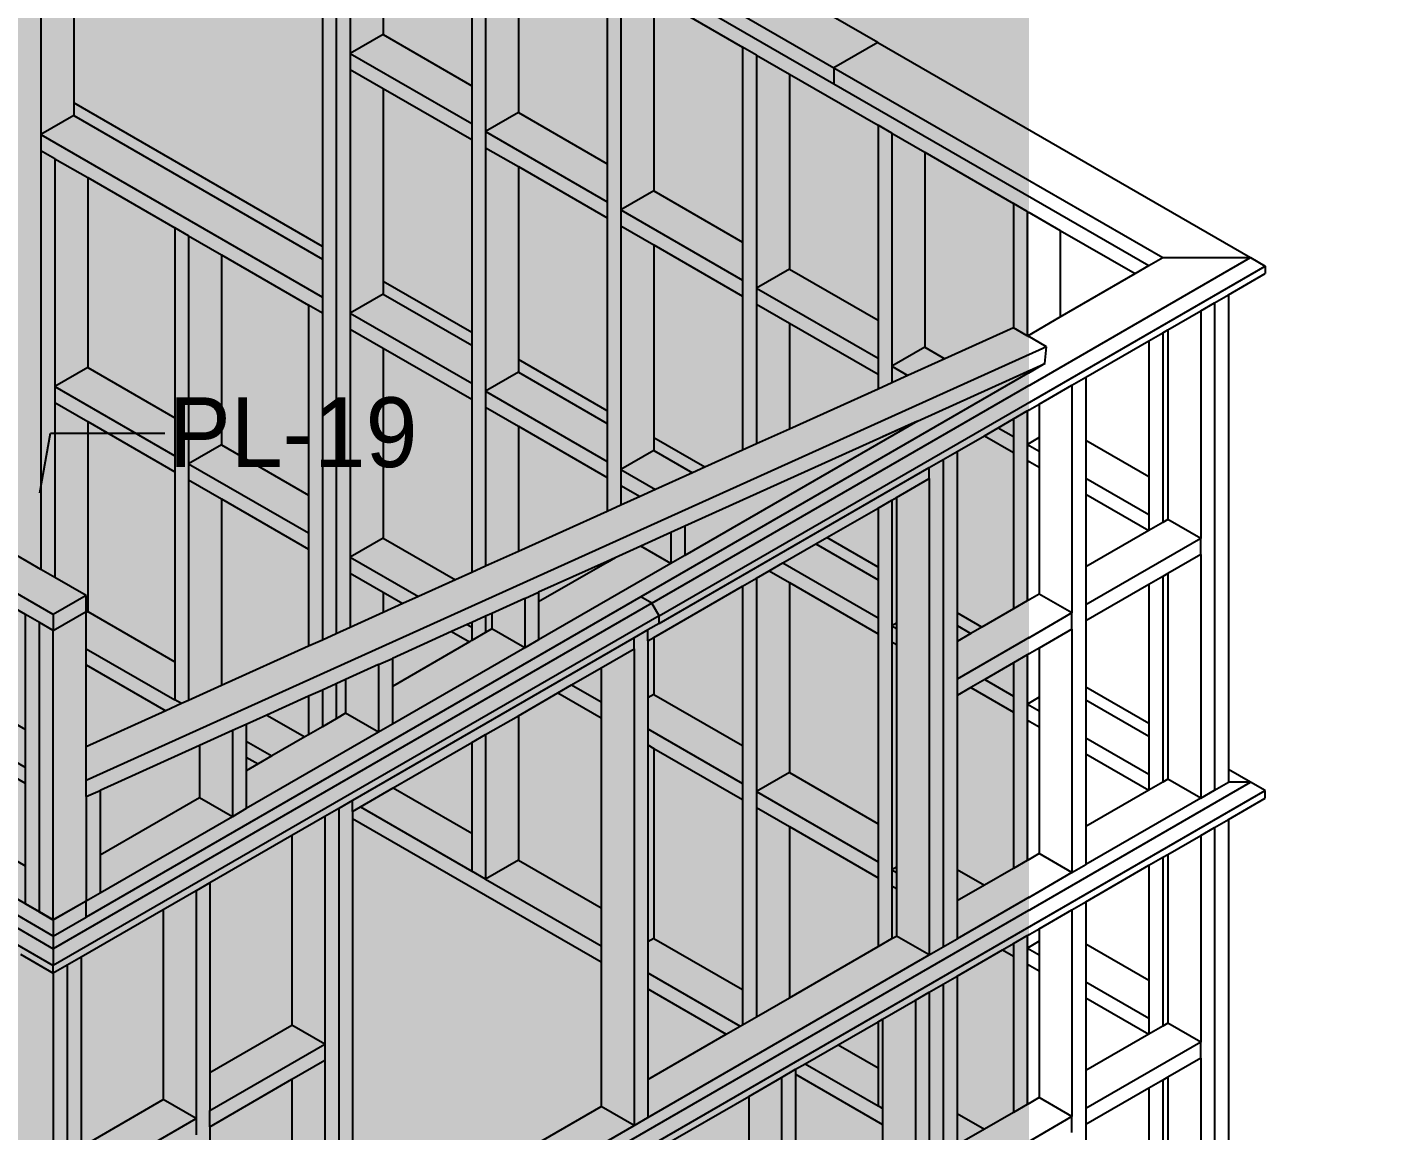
# Model space of a CAD drawing. Header units: millimetres. Extents: x 19458 to 19711, y 4351 to 4752.
# Drawn here: x 19497.968 to 19500.592, y 4537.635 to 4539.771 of the extents above; entities that cross this region are included whole.
import ezdxf
from ezdxf import colors
from ezdxf.entities.mleader import LeaderData, LeaderLine
from ezdxf.math import Vec2, Vec3

# ---------------------------------------------------------------- set-up
doc = ezdxf.new("R2010")
doc.units = ezdxf.units.MM
for name, color, linetype in [('0 @ 0.75', 7, 'Continuous'), ('cotas', 1, 'Continuous'), ('cotas @ 400', 1, 'Continuous'), ('cotas @ 500', 1, 'Continuous')]:
    doc.layers.add(name, color=color, linetype=linetype)
doc.styles.add('century gothic', font='GOTHIC.TTF')
doc.styles.add('COTAS SMC', font='GOTHIC.TTF')
doc.dimstyles.new('ANOTATIVE 100 SMCONSTRUCCIONES', dxfattribs={"dimscale": 0, "dimtxt": 0.18, "dimasz": 0.15, "dimexe": 0.18, "dimexo": 0.09, "dimgap": 0.1, "dimtad": 1, "dimzin": 0, "dimdsep": 46, "dimtxsty": 'century gothic', "dimblk1": 'FLECHA1', "dimblk2": 'FLECHA1', "dimsah": 1, "dimcen": 0.18, "dimdle": 0.075, "dimclrd": 1, "dimclre": 1, "dimclrt": 2, "dimaunit": 1, "dimadec": 0, "dimazin": 0, "dimtfac": 0.75, "dimtix": 1, "dimtmove": 2, "dimatfit": 3, "dimfxl": 0.09, "dimtvp": 1.5, "dimtfill": 1, "dimtolj": 1, "dimtzin": 0, "dimarcsym": 0})
doc.dimstyles.new('PIES SMCONSTRUCCIONES', dxfattribs={"dimscale": 0, "dimtxt": 0.18, "dimasz": 0.2, "dimexe": 0.18, "dimexo": 0, "dimgap": 0.1, "dimtad": 1, "dimdec": 0, "dimlfac": 39.370079, "dimzin": 0, "dimdsep": 46, "dimlunit": 4, "dimtxsty": 'COTAS SMC', "dimblk1": 'FLECHA1', "dimblk2": 'FLECHA1', "dimsah": 1, "dimcen": 0.2, "dimdle": 0.075, "dimclrd": 1, "dimclre": 1, "dimclrt": 2, "dimaunit": 1, "dimadec": 0, "dimazin": 0, "dimtfac": 0.75, "dimtdec": 0, "dimtix": 1, "dimtmove": 2, "dimatfit": 3, "dimfxl": 0.09, "dimtvp": 1.5, "dimtfill": 1, "dimtolj": 1, "dimtzin": 0, "dimarcsym": 0})

# ---------------------------------------------------------------- blocks, each defined once
blk = doc.blocks.new('FLECHA1')
at = {"color": 4}
blk.add_line((-0.246176, -0.248081), (0.248081, 0.25), dxfattribs=at)
at = {"color": 1}
blk.add_line((-1, 0), (0.496162, 0), dxfattribs=at)
blk = doc.blocks.new('*D574')
at = {"layer": 'cotas', "color": 1, "lineweight": -2, "transparency": 16777216}
for p, q in [((19614.326, 4625.8448), (19614.326, 4700.8448)), ((19570.9836, 4550.8448), (19524.326, 4550.8448)), ((19614.326, 4548.4298), (19614.326, 4550.8448)), ((19570.5339, 4548.4298), (19524.326, 4548.4298)), ((19614.326, 4473.4298), (19614.326, 4398.4298))]:
    blk.add_line(p, q, dxfattribs=at)
at = {"layer": 'Defpoints', "color": 0, "transparency": 16777216}
for p in [(19614.326, 4550.8448), (19615.9836, 4550.8448), (19615.5339, 4548.4298)]:
    blk.add_point(p, dxfattribs=at)
at = {"layer": 'cotas', "color": 1, "lineweight": -2, "transparency": 16777216, "xscale": 75, "yscale": 75, "zscale": 75}
for p, rotation in [((19614.326, 4550.8448), 270), ((19614.326, 4548.4298), 90)]:
    blk.add_blockref('FLECHA1', p, dxfattribs=dict(at, rotation=rotation))
at = {"layer": 'cotas', "color": 2, "transparency": 16777216, "insert": (19517.3376, 4549.6373), "char_height": 90, "attachment_point": 5, "rotation": 90, "style": 'century gothic', "bg_fill": 3, "box_fill_scale": 1.1, "bg_fill_color": 256, "bg_fill_true_color": 13158600, "bg_fill_transparency": 0}
blk.add_mtext('\\A1;2.42', dxfattribs=at)
blk = doc.blocks.new('*D626')
at = {"layer": 'cotas', "color": 1, "lineweight": -2, "transparency": 16777216}
for p, q in [((19614.326, 4610.8448), (19614.326, 4670.8448)), ((19579.9836, 4550.8448), (19542.326, 4550.8448)), ((19614.326, 4548.4298), (19614.326, 4550.8448)), ((19579.5339, 4548.4298), (19542.326, 4548.4298)), ((19614.326, 4488.4298), (19614.326, 4428.4298))]:
    blk.add_line(p, q, dxfattribs=at)
at = {"layer": 'Defpoints', "color": 0, "transparency": 16777216}
for p in [(19614.326, 4550.8448), (19615.9836, 4550.8448), (19615.5339, 4548.4298)]:
    blk.add_point(p, dxfattribs=at)
at = {"layer": 'cotas', "color": 1, "lineweight": -2, "transparency": 16777216, "xscale": 60, "yscale": 60, "zscale": 60}
for p, rotation in [((19614.326, 4550.8448), 270), ((19614.326, 4548.4298), 90)]:
    blk.add_blockref('FLECHA1', p, dxfattribs=dict(at, rotation=rotation))
at = {"layer": 'cotas', "color": 2, "transparency": 16777216, "insert": (19536.7353, 4549.6373), "char_height": 72, "attachment_point": 5, "rotation": 90, "style": 'century gothic', "bg_fill": 3, "box_fill_scale": 1.1, "bg_fill_color": 256, "bg_fill_true_color": 13158600, "bg_fill_transparency": 0}
blk.add_mtext('\\A1;2.42', dxfattribs=at)
blk = doc.blocks.new('*D629')
at = {"layer": 'cotas', "color": 1, "lineweight": -2, "transparency": 16777216}
for p, q in [((19620.0128, 4651.7533), (19620.0128, 4751.7533)), ((19620.4168, 4551.7533), (19530.0128, 4551.7533)), ((19620.0128, 4550.5333), (19620.0128, 4551.7533)), ((19620.4168, 4550.5333), (19530.0128, 4550.5333)), ((19620.0128, 4450.5333), (19620.0128, 4350.5333))]:
    blk.add_line(p, q, dxfattribs=at)
at = {"layer": 'Defpoints', "color": 0, "transparency": 16777216}
for p in [(19620.0128, 4551.7533), (19620.4168, 4551.7533), (19620.4168, 4550.5333)]:
    blk.add_point(p, dxfattribs=at)
at = {"layer": 'cotas', "color": 1, "lineweight": -2, "transparency": 16777216, "xscale": 100, "yscale": 100, "zscale": 100}
for p, rotation in [((19620.0128, 4551.7533), 270), ((19620.0128, 4550.5333), 90)]:
    blk.add_blockref('FLECHA1', p, dxfattribs=dict(at, rotation=rotation))
at = {"layer": 'cotas', "color": 2, "transparency": 16777216, "insert": (19523.8809, 4551.1433), "char_height": 90, "attachment_point": 5, "rotation": 90, "style": 'COTAS SMC', "bg_fill": 3, "box_fill_scale": 1.1, "bg_fill_color": 256, "bg_fill_true_color": 13158600, "bg_fill_transparency": 0}
blk.add_mtext("\\A1;4'", dxfattribs=at)
blk = doc.blocks.new('*D679')
at = {"layer": 'cotas', "color": 1, "lineweight": -2, "transparency": 16777216}
for p, q in [((19620.0128, 4631.7533), (19620.0128, 4711.7533)), ((19620.4168, 4551.7533), (19548.0128, 4551.7533)), ((19620.0128, 4550.5333), (19620.0128, 4551.7533)), ((19620.4168, 4550.5333), (19548.0128, 4550.5333)), ((19620.0128, 4470.5333), (19620.0128, 4390.5333))]:
    blk.add_line(p, q, dxfattribs=at)
at = {"layer": 'Defpoints', "color": 0, "transparency": 16777216}
for p in [(19620.0128, 4551.7533), (19620.4168, 4551.7533), (19620.4168, 4550.5333)]:
    blk.add_point(p, dxfattribs=at)
at = {"layer": 'cotas', "color": 1, "lineweight": -2, "transparency": 16777216, "xscale": 80, "yscale": 80, "zscale": 80}
for p, rotation in [((19620.0128, 4551.7533), 270), ((19620.0128, 4550.5333), 90)]:
    blk.add_blockref('FLECHA1', p, dxfattribs=dict(at, rotation=rotation))
at = {"layer": 'cotas', "color": 2, "transparency": 16777216, "insert": (19543.1073, 4551.1433), "char_height": 72, "attachment_point": 5, "rotation": 90, "style": 'COTAS SMC', "bg_fill": 3, "box_fill_scale": 1.1, "bg_fill_color": 256, "bg_fill_true_color": 13158600, "bg_fill_transparency": 0}
blk.add_mtext("\\A1;4'", dxfattribs=at)
blk = doc.blocks.new('hf')
at = {"color": 250}
for p, q in [((5.2299, 2.2411), (3.0874, 3.4781)), ((3.0874, 3.3801), (5.145, 2.1921)), ((3.6106, 2.9849), (3.6106, 2.0628)), ((3.6743, 2.9482), (3.6743, 2.124)), ((4.182, 2.7171), (5.145, 2.1611)), ((4.182, 2.6861), (4.182, 1.0968)), ((4.1551, 2.6706), (4.1551, 1.8464)), ((4.2088, 2.6706), (4.2088, 2.2199)), ((4.2725, 2.6338), (4.2725, 2.2566)), ((4.4441, 2.5348), (4.4441, 2.1575)), ((4.4709, 2.5193), (4.4709, 2.0685)), ((4.5346, 2.4825), (4.5346, 2.1053)), ((4.7062, 2.3834), (4.7062, 2.0062)), ((4.733, 2.3679), (4.733, 1.9172)), ((4.7967, 2.3312), (4.7967, 1.954)), ((4.7967, 2.3312), (4.9683, 2.2321)), ((4.2725, 2.2566), (4.2088, 2.2199)), ((4.2725, 2.2566), (4.4441, 2.1575)), ((4.9951, 2.2166), (4.9683, 2.2321)), ((4.9683, 2.2321), (4.9683, 1.8549)), ((5.2299, 2.2411), (5.145, 2.1921)), ((5.2299, 2.2411), (5.9511, 1.8247)), ((4.2088, 2.2199), (4.4441, 2.0841)), ((4.2088, 2.2199), (4.2088, 2.1888)), ((4.9951, 2.2166), (4.9951, 1.7659)), ((4.9951, 2.2166), (5.0588, 2.1799)), ((4.2088, 2.1888), (4.2725, 2.1521)), ((4.2088, 2.1888), (4.2088, 1.7174)), ((5.0588, 2.1799), (5.0588, 1.8026)), ((5.0588, 2.1799), (5.2304, 2.0808)), ((5.145, 2.1921), (5.145, 2.1611)), ((5.145, 2.1921), (5.7814, 1.8247)), ((4.2725, 2.1521), (4.2725, 1.7786)), ((4.2725, 2.1521), (4.4441, 2.053)), ((4.4441, 2.1575), (4.4441, 2.0841)), ((5.145, 2.1611), (5.7546, 1.8092)), ((3.6743, 2.0995), (3.6106, 2.0628)), ((4.1551, 1.8464), (3.6743, 2.124)), ((3.6743, 2.124), (3.6743, 2.0995)), ((3.6743, 2.0995), (4.1551, 1.8219)), ((4.5346, 2.1053), (4.4709, 2.0685)), ((4.5346, 2.1053), (4.7062, 2.0062)), ((4.4441, 2.0841), (4.4441, 2.053)), ((5.2572, 2.0653), (5.2304, 2.0808)), ((5.2304, 2.0808), (5.2304, 1.7036)), ((3.6106, 2.0628), (4.1551, 1.7484)), ((3.6106, 2.0628), (3.6106, 2.0317)), ((4.4441, 2.053), (4.4441, 1.6796)), ((4.4709, 2.0685), (4.7062, 1.9327)), ((4.4709, 2.0685), (4.4709, 2.0375)), ((5.2572, 2.0653), (5.2572, 1.6146)), ((5.2572, 2.0653), (5.3209, 2.0285)), ((3.6375, 2.0162), (3.6106, 2.0317)), ((3.6106, 2.0317), (3.6106, 1.2211)), ((4.4709, 2.0375), (4.5346, 2.0008)), ((4.4709, 2.0375), (4.4709, 1.5661)), ((5.3209, 2.0285), (5.3209, 1.6513)), ((5.3209, 2.0285), (5.4925, 1.9295)), ((3.6375, 2.0162), (3.6375, 1.5751)), ((3.6375, 2.0162), (3.7011, 1.9795)), ((4.5346, 2.0008), (4.5346, 1.6273)), ((4.5346, 2.0008), (4.7062, 1.9017)), ((4.7062, 2.0062), (4.7062, 1.9327)), ((3.7011, 1.9795), (3.7011, 1.6118)), ((3.7011, 1.9795), (3.8694, 1.8823)), ((4.7967, 1.954), (4.733, 1.9172)), ((4.7967, 1.954), (4.9683, 1.8549)), ((4.7062, 1.9327), (4.7062, 1.9017)), ((4.733, 1.9172), (4.9683, 1.7814)), ((4.733, 1.9172), (4.733, 1.8862)), ((5.5193, 1.914), (5.4925, 1.9295)), ((5.4925, 1.9295), (5.4925, 1.6887)), ((4.7062, 1.9017), (4.7062, 1.5282)), ((5.5193, 1.914), (5.5193, 1.6736)), ((5.5193, 1.914), (5.583, 1.8772)), ((3.8963, 1.8668), (3.8694, 1.8823)), ((3.8694, 1.8823), (3.8694, 1.5147)), ((3.8963, 1.8668), (3.8963, 1.4257)), ((3.8963, 1.8668), (3.9599, 1.8301)), ((4.733, 1.8862), (4.7967, 1.8495)), ((4.733, 1.8862), (4.733, 1.4148)), ((5.583, 1.8772), (5.583, 1.7101)), ((5.583, 1.8772), (5.7277, 1.7937)), ((4.1551, 1.8464), (4.1551, 1.8219)), ((4.7967, 1.8495), (4.7967, 1.476)), ((4.7967, 1.8495), (4.9683, 1.7504)), ((4.9683, 1.8549), (4.9683, 1.7814)), ((3.9599, 1.8301), (3.9599, 1.4624)), ((3.9599, 1.8301), (4.1282, 1.7329)), ((4.1551, 1.8219), (4.1551, 1.7484)), ((4.7928, 1.1559), (5.9511, 1.8247)), ((5.7546, 1.8092), (5.7814, 1.8247)), ((5.7814, 1.8247), (5.9511, 1.8247)), ((5.9511, 1.8247), (5.9794, 1.8084)), ((4.807, 1.1314), (5.9794, 1.8084)), ((5.0588, 1.8026), (4.9951, 1.7659)), ((5.0588, 1.8026), (5.2304, 1.7036)), ((5.583, 1.7101), (5.7277, 1.7937)), ((5.7277, 1.7937), (5.7546, 1.8092)), ((5.9087, 1.7528), (5.9794, 1.7937)), ((5.9794, 1.8084), (5.9794, 1.7937)), ((4.4441, 1.6796), (4.2725, 1.7786)), ((4.2725, 1.7786), (4.2725, 1.7541)), ((4.9683, 1.7814), (4.9683, 1.7504)), ((4.9951, 1.7659), (5.2304, 1.6301)), ((4.9951, 1.7659), (4.9951, 1.7349)), ((4.1551, 1.7174), (4.1282, 1.7329)), ((4.1282, 1.7329), (4.1282, 1.3652)), ((4.1551, 1.7484), (4.1551, 1.7174)), ((4.2725, 1.7541), (4.2088, 1.7174)), ((4.2725, 1.7541), (4.4441, 1.6551)), ((4.9683, 1.7504), (4.9683, 1.452)), ((4.9951, 1.7349), (4.9951, 1.4641)), ((4.9951, 1.7349), (5.0588, 1.6981)), ((5.855, 1.7218), (5.8818, 1.7373)), ((5.8818, 1.7373), (5.9087, 1.7528)), ((5.8818, 1.7373), (5.8818, 0.7939)), ((5.9087, 1.7528), (5.9087, 0.8339)), ((4.1551, 1.7174), (4.1551, 1.0846)), ((4.2088, 1.7174), (4.4441, 1.5816)), ((4.2088, 1.7174), (4.2088, 1.6864)), ((5.5195, 1.6735), (5.583, 1.7101)), ((5.7913, 1.6851), (5.855, 1.7218)), ((5.855, 1.7218), (5.855, 1.2809)), ((4.2088, 1.6864), (4.2725, 1.6496)), ((4.2088, 1.6864), (4.2088, 1.2452)), ((4.4441, 1.6796), (4.4441, 1.6551)), ((5.0588, 1.6981), (5.0588, 1.4928)), ((5.0588, 1.6981), (5.2304, 1.5991)), ((5.2304, 1.7036), (5.2304, 1.6301)), ((5.4925, 1.6887), (5.3598, 1.6288)), ((5.4928, 1.6889), (5.4925, 1.6887)), ((5.5193, 1.6736), (5.4928, 1.6889)), ((5.7546, 1.6638), (5.7814, 1.6794)), ((5.7814, 1.6794), (5.7913, 1.6851)), ((5.7814, 1.6794), (5.7814, 1.3119)), ((5.7913, 1.6851), (5.7913, 1.3176)), ((4.4441, 1.6551), (4.4441, 1.5816)), ((5.5195, 1.6735), (5.5193, 1.6736)), ((5.5564, 1.6522), (5.5195, 1.6735)), ((5.6326, 1.5934), (5.7546, 1.6638)), ((5.7546, 1.6638), (5.7546, 1.4009)), ((5.5564, 1.6522), (3.6982, 0.8128)), ((4.2725, 1.6496), (4.2725, 1.282)), ((4.2725, 1.6496), (4.4441, 1.5506)), ((4.7062, 1.5282), (4.5346, 1.6273)), ((4.5346, 1.6273), (4.5346, 1.6028)), ((5.2304, 1.6301), (5.2304, 1.5991)), ((5.3209, 1.6513), (5.2572, 1.6146)), ((5.3598, 1.6288), (5.2884, 1.5966)), ((5.3209, 1.6513), (5.3598, 1.6288)), ((5.5535, 1.6196), (5.5564, 1.6522)), ((3.7011, 1.6118), (3.6375, 1.5751)), ((3.7011, 1.6118), (3.8694, 1.5147)), ((4.5346, 1.6028), (4.4709, 1.5661)), ((4.5346, 1.6028), (4.7062, 1.5037)), ((5.5535, 1.6196), (4.7716, 1.1682)), ((5.2572, 1.6146), (5.2884, 1.5966)), ((5.2572, 1.6146), (5.2572, 1.5835)), ((5.3066, 1.5081), (5.5535, 1.6196)), ((3.6345, 1.1338), (2.8426, 1.5911)), ((3.6375, 1.5751), (3.8694, 1.4412)), ((3.6375, 1.5751), (3.6375, 1.5441)), ((4.4441, 1.5816), (4.4441, 1.5506)), ((5.2304, 1.5991), (5.2304, 1.5703)), ((5.2572, 1.5825), (5.2304, 1.5703)), ((5.2572, 1.5835), (5.2583, 1.583)), ((5.2572, 1.5835), (5.2572, 1.5825)), ((5.2583, 1.583), (5.2572, 1.5825)), ((5.2884, 1.5966), (5.2583, 1.583)), ((5.542, 1.5411), (5.6057, 1.5779)), ((5.6057, 1.5779), (5.6326, 1.5934)), ((5.6057, 1.5779), (5.6057, 1.137)), ((5.6326, 1.5934), (5.6326, 1.4714)), ((4.4441, 1.5506), (4.4441, 1.2152)), ((4.4709, 1.5661), (4.7062, 1.4303)), ((4.4709, 1.5661), (4.4709, 1.535)), ((5.2304, 1.5703), (5.0588, 1.4928)), ((3.6375, 1.5441), (3.7011, 1.5073)), ((3.6375, 1.5441), (3.6375, 1.2056)), ((4.4709, 1.535), (4.4709, 1.2273)), ((4.4709, 1.535), (4.5346, 1.4983)), ((4.7062, 1.5282), (4.7062, 1.5037)), ((5.4925, 1.5125), (5.5193, 1.528)), ((5.5193, 1.528), (5.542, 1.5411)), ((5.5193, 1.528), (5.5193, 1.4633)), ((5.542, 1.5411), (5.542, 1.4764)), ((3.7011, 1.5073), (3.7011, 1.1396)), ((3.7011, 1.5073), (3.8694, 1.4102)), ((3.8694, 1.5147), (3.8694, 1.4412)), ((4.5346, 1.4983), (4.5346, 1.2561)), ((4.5346, 1.4983), (4.7062, 1.3992)), ((4.7062, 1.5037), (4.7062, 1.4303)), ((5.3066, 1.5081), (4.8564, 1.2482)), ((5.3066, 1.5081), (4.8564, 1.3047)), ((5.3066, 1.5081), (5.2393, 1.4777)), ((5.4364, 1.4801), (5.4632, 1.4956)), ((5.4632, 1.4956), (5.4925, 1.5125)), ((5.4632, 1.4956), (5.4925, 1.4788)), ((5.4925, 1.5125), (5.4925, 1.4788)), ((4.8953, 1.419), (4.7967, 1.476)), ((4.7967, 1.476), (4.7967, 1.4515)), ((5.0588, 1.4928), (4.9951, 1.4641)), ((5.3833, 1.4495), (5.4364, 1.4801)), ((5.4364, 1.4801), (5.4925, 1.4477)), ((5.4925, 1.4788), (5.4925, 1.4477)), ((5.542, 1.4764), (5.5193, 1.4633)), ((5.542, 1.4764), (5.542, 1.4501)), ((5.6326, 1.4714), (5.7546, 1.4009)), ((5.6326, 1.4714), (5.6326, 1.3979)), ((3.9599, 1.4624), (3.8963, 1.4257)), ((3.9599, 1.4624), (4.1282, 1.3652)), ((4.7967, 1.4515), (4.733, 1.4148)), ((4.7967, 1.4515), (4.8715, 1.4083)), ((4.9683, 1.452), (4.8953, 1.419)), ((4.9951, 1.4641), (4.9683, 1.452)), ((5.3564, 1.434), (5.3833, 1.4495)), ((5.3833, 1.4495), (5.3833, 1.1373)), ((5.4925, 1.4477), (5.4925, 1.1451)), ((5.5193, 1.4633), (5.542, 1.4501)), ((5.5193, 1.4633), (5.5193, 1.4322)), ((5.542, 1.4501), (5.542, 1.4191)), ((3.8694, 1.4412), (3.8694, 1.4102)), ((3.8963, 1.4257), (4.1282, 1.2918)), ((3.8963, 1.4257), (3.8963, 1.3946)), ((4.7062, 1.4303), (4.7062, 1.3992)), ((4.807, 1.1167), (5.3295, 1.4184)), ((4.8953, 1.419), (4.8715, 1.4083)), ((5.3295, 1.4184), (5.3564, 1.434)), ((5.3295, 1.3972), (5.3295, 1.4184)), ((5.3564, 1.434), (5.3564, 0.4906)), ((5.5193, 1.4322), (5.542, 1.4191)), ((5.5193, 1.4322), (5.5193, 1.1606)), ((5.542, 1.4191), (5.542, 1.1737)), ((3.8694, 1.4102), (3.8694, 1.0425)), ((3.8963, 1.3946), (3.9599, 1.3579)), ((3.8963, 1.3946), (3.8963, 0.9677)), ((4.7062, 1.3992), (4.7062, 1.3336)), ((4.733, 1.4148), (4.8001, 1.376)), ((4.733, 1.4148), (4.733, 1.3837)), ((4.8715, 1.4083), (4.8001, 1.376)), ((5.2659, 1.3605), (5.3295, 1.3972)), ((5.3295, 1.3972), (5.3295, 0.4751)), ((5.6326, 1.3979), (5.7546, 1.3274)), ((5.6326, 1.3979), (5.6326, 1.3669)), ((5.7546, 1.4009), (5.7546, 1.3274)), ((4.1282, 1.3652), (4.1282, 1.2918)), ((4.733, 1.3837), (4.77, 1.3624)), ((4.733, 1.3837), (4.733, 1.3457)), ((4.8001, 1.376), (4.77, 1.3624)), ((5.6326, 1.3669), (5.7546, 1.2964)), ((5.6326, 1.3669), (5.6326, 1.226)), ((3.9599, 1.3579), (3.9599, 0.9965)), ((3.9599, 1.3579), (4.1282, 1.2607)), ((4.733, 1.3457), (4.7062, 1.3336)), ((4.77, 1.3624), (4.733, 1.3457)), ((5.1313, 1.2828), (5.2304, 1.34)), ((5.2304, 1.34), (5.2572, 1.3555)), ((5.2304, 1.34), (5.2304, 1.2256)), ((5.2572, 1.3555), (5.2659, 1.3605)), ((5.2572, 1.3555), (5.2572, 1.1121)), ((5.2659, 1.3605), (5.2659, 1.1171)), ((4.7062, 1.3336), (4.5346, 1.2561)), ((5.7546, 1.3274), (5.7546, 1.2964)), ((5.7814, 1.3119), (5.7546, 1.2964)), ((5.7913, 1.3176), (5.7814, 1.3119)), ((5.855, 1.2809), (5.7913, 1.3176)), ((4.1282, 1.2918), (4.1282, 1.2607)), ((4.8295, 1.2926), (4.7713, 1.2663)), ((4.8564, 1.3047), (4.8295, 1.2926)), ((4.8295, 1.2926), (4.8295, 1.2326)), ((4.8564, 1.3047), (4.8564, 1.2482)), ((5.7546, 1.2964), (5.6326, 1.226)), ((4.1282, 1.2607), (4.1282, 1.0725)), ((4.2725, 1.282), (4.2088, 1.2452)), ((4.2725, 1.282), (4.4127, 1.201)), ((4.7713, 1.2663), (4.7218, 1.2439)), ((4.8295, 1.2326), (4.7713, 1.2663)), ((5.0465, 1.2338), (5.1101, 1.2705)), ((5.1101, 1.2705), (5.1313, 1.2828)), ((5.1101, 1.2705), (5.2304, 1.2011)), ((5.2304, 1.2256), (5.1313, 1.2828)), ((5.855, 1.2809), (5.6326, 1.1525)), ((5.855, 1.2499), (5.855, 1.2809)), ((3.6106, 1.2211), (3.5837, 1.2366)), ((4.2088, 1.2452), (4.3413, 1.1687)), ((4.2088, 1.2452), (4.2088, 1.2142)), ((4.5346, 1.2561), (4.4709, 1.2273)), ((4.7062, 1.2369), (4.5736, 1.177)), ((4.7062, 1.2349), (4.5736, 1.1583)), ((4.7218, 1.2439), (4.7062, 1.2349)), ((4.7218, 1.2439), (4.7062, 1.2369)), ((4.7062, 1.2369), (4.7062, 1.2349)), ((4.8564, 1.2482), (4.8295, 1.2326)), ((5.0196, 1.2183), (5.0465, 1.2338)), ((5.0465, 1.2338), (5.2304, 1.1276)), ((5.855, 1.2499), (5.7913, 1.2131)), ((5.855, 1.2499), (5.855, 0.7784)), ((3.6375, 1.2056), (3.6106, 1.2211)), ((4.2088, 1.2142), (4.2088, 1.1089)), ((4.2088, 1.2142), (4.2725, 1.1774)), ((4.4441, 1.2152), (4.4127, 1.201)), ((4.4709, 1.2273), (4.4441, 1.2152)), ((4.8295, 1.2326), (4.5736, 1.0849)), ((4.9951, 1.2041), (5.0196, 1.2183)), ((5.0196, 1.2183), (5.0588, 1.1957)), ((5.2304, 1.2256), (5.2304, 1.2011)), ((5.6326, 1.226), (5.6326, 1.1525)), ((5.7814, 1.2074), (5.7546, 1.1919)), ((5.7913, 1.2131), (5.7814, 1.2074)), ((5.7814, 1.2074), (5.7814, 0.8095)), ((5.7913, 1.2131), (5.7913, 0.8152)), ((3.6982, 1.1706), (3.6375, 1.2056)), ((4.4127, 1.201), (4.3413, 1.1687)), ((4.7967, 1.0896), (4.9683, 1.1886)), ((4.9683, 1.1886), (4.9951, 1.2041)), ((4.9683, 1.1886), (4.9683, 0.8802)), ((4.9951, 1.2041), (4.9951, 0.7912)), ((5.0588, 1.1957), (5.0588, 0.828)), ((5.0588, 1.1957), (5.2304, 1.0966)), ((5.2304, 1.2011), (5.2304, 1.1276)), ((5.7546, 1.1919), (5.6326, 1.1215)), ((5.7546, 1.1919), (5.7546, 0.9229)), ((3.6982, 1.1706), (3.6345, 1.1338)), ((4.7928, 1.1559), (3.6345, 0.4872)), ((3.6982, 1.1396), (3.6982, 1.1706)), ((4.7716, 1.1682), (3.6982, 0.5484)), ((4.2725, 1.1774), (4.2725, 1.1377)), ((4.2725, 1.1774), (4.3111, 1.1551)), ((4.3111, 1.1551), (4.2725, 1.1377)), ((4.3413, 1.1687), (4.3111, 1.1551)), ((4.5467, 1.1648), (4.483, 1.1361)), ((4.5467, 1.1648), (4.5736, 1.177)), ((4.5467, 1.1648), (4.5467, 1.0693)), ((4.5736, 1.177), (4.5736, 1.1583)), ((4.5736, 1.1583), (4.5736, 1.0849)), ((4.7928, 1.1559), (4.7716, 1.1682)), ((4.807, 1.1314), (4.7928, 1.1559)), ((5.5193, 1.1606), (5.4925, 1.1451)), ((5.542, 1.1737), (5.5193, 1.1606)), ((5.6057, 1.137), (5.542, 1.1737)), ((3.6076, 1.1183), (3.5808, 1.1338)), ((3.6345, 1.1028), (3.6982, 1.1396)), ((3.6345, 1.1338), (3.6345, 1.1028)), ((4.807, 1.1314), (3.6345, 0.4545)), ((3.7011, 1.1396), (3.6982, 1.1379)), ((3.6982, 1.1379), (3.6982, 1.1396)), ((3.6982, 1.0679), (3.6982, 1.1379)), ((3.7011, 1.1396), (3.8694, 1.0425)), ((4.2725, 1.1377), (4.2088, 1.1089)), ((4.4709, 1.1306), (4.4441, 1.1185)), ((4.483, 1.1361), (4.4709, 1.1306)), ((4.4709, 1.1306), (4.4709, 1.0991)), ((4.483, 1.1361), (4.483, 1.1061)), ((4.807, 1.1167), (4.807, 1.1314)), ((5.4311, 1.1097), (5.3833, 1.1373)), ((5.3833, 1.1373), (5.3833, 1.1128)), ((5.6057, 1.137), (5.3833, 1.0086)), ((5.4925, 1.1451), (5.4311, 1.1097)), ((5.6057, 1.1059), (5.6057, 1.137)), ((5.6326, 1.1525), (5.6326, 1.1215)), ((3.6076, 0.5582), (3.6076, 1.1183)), ((3.6345, 1.1028), (3.6076, 1.1183)), ((3.6345, 0.5427), (3.6345, 1.1028)), ((4.2088, 1.1089), (4.182, 1.0968)), ((4.4353, 1.1145), (4.4051, 1.1009)), ((4.4441, 1.1185), (4.4353, 1.1145)), ((4.4353, 1.1145), (4.4441, 1.1094)), ((4.4441, 1.1185), (4.4441, 1.1094)), ((4.4441, 1.1094), (4.4441, 1.0836)), ((4.483, 1.1061), (4.4709, 1.0991)), ((4.5467, 1.0693), (4.483, 1.1061)), ((4.7851, 1.1041), (4.7582, 1.0886)), ((4.807, 1.1167), (4.7851, 1.1041)), ((4.7851, 1.0829), (4.7851, 1.1041)), ((5.2304, 1.1276), (5.2304, 1.0966)), ((5.2659, 1.1171), (5.2572, 1.1121)), ((5.2572, 1.1121), (5.2659, 1.1071)), ((5.2572, 1.1121), (5.2572, 1.0811)), ((5.2659, 1.1171), (5.2659, 1.1071)), ((5.2659, 1.1071), (5.2659, 1.0761)), ((5.3833, 1.1128), (5.4099, 1.0974)), ((5.3833, 1.1128), (5.3833, 1.082)), ((5.4311, 1.1097), (5.4099, 1.0974)), ((5.6057, 1.1059), (5.542, 1.0692)), ((5.6057, 1.1059), (5.6057, 0.6345)), ((5.6326, 1.1215), (5.6326, 0.9934)), ((4.1551, 1.0846), (4.1282, 1.0725)), ((4.182, 1.0968), (4.1551, 1.0846)), ((4.7582, 1.0886), (4.2137, 0.7742)), ((4.4051, 1.1009), (4.2907, 1.0492)), ((4.4396, 1.081), (4.2907, 0.995)), ((4.4051, 1.1009), (4.4396, 1.081)), ((4.4441, 1.0836), (4.4396, 1.081)), ((4.4709, 1.0991), (4.4441, 1.0836)), ((4.5736, 1.0849), (4.5467, 1.0693)), ((4.7582, 1.0673), (4.7582, 1.0886)), ((4.7851, 1.0829), (4.7967, 1.0896)), ((4.7851, 1.0829), (4.7851, 0.9726)), ((4.7967, 1.0896), (4.7967, 0.9793)), ((5.2304, 1.0966), (5.2304, 0.7289)), ((5.2572, 1.0811), (5.2659, 1.0761)), ((5.2572, 1.0811), (5.2572, 0.6399)), ((5.2659, 1.0761), (5.2659, 0.6449)), ((5.4099, 1.0974), (5.3833, 1.082)), ((5.3833, 1.082), (5.3833, 1.0086)), ((3.6982, 1.0679), (3.8694, 0.969)), ((3.6982, 1.0368), (3.6982, 1.0679)), ((4.1282, 1.0725), (3.9599, 0.9965)), ((4.5467, 1.0693), (4.2907, 0.9216)), ((4.6945, 1.0306), (4.7582, 1.0673)), ((4.7582, 1.0673), (4.7582, 0.1452)), ((5.5193, 1.0561), (5.4925, 1.0406)), ((5.542, 1.0692), (5.5193, 1.0561)), ((5.5193, 1.0561), (5.5193, 0.9608)), ((5.542, 1.0692), (5.542, 0.9739)), ((3.6982, 1.0368), (3.8523, 0.9479)), ((3.6982, 0.8782), (3.6982, 1.0368)), ((3.8694, 1.0425), (3.8694, 0.969)), ((4.2638, 1.0371), (4.2002, 1.0083)), ((4.2638, 1.0371), (4.2907, 1.0492)), ((4.2638, 1.0371), (4.2638, 0.906)), ((4.2907, 1.0492), (4.2907, 0.995)), ((4.6375, 0.9977), (4.6945, 1.0306)), ((4.6945, 1.0306), (4.6945, 0.9648)), ((5.4925, 1.0406), (5.4368, 1.0084)), ((5.4925, 1.0406), (5.4925, 0.9763)), ((4.182, 1.0001), (4.1551, 0.9879)), ((4.2002, 1.0083), (4.182, 1.0001)), ((4.182, 1.0001), (4.182, 0.9323)), ((4.2002, 1.0083), (4.2002, 0.9428)), ((4.6107, 0.9822), (4.6375, 0.9977)), ((4.6375, 0.9977), (4.6945, 0.9648)), ((5.3833, 1.0086), (5.3833, 0.9775)), ((5.4368, 1.0084), (5.4099, 0.9929)), ((5.4368, 1.0084), (5.4925, 0.9763)), ((3.9599, 0.9965), (3.8963, 0.9677)), ((4.1282, 0.9758), (4.0478, 0.9395)), ((4.1551, 0.9879), (4.1282, 0.9758)), ((4.1282, 0.9758), (4.1282, 0.9012)), ((4.1551, 0.9879), (4.1551, 0.9167)), ((4.2907, 0.995), (4.2907, 0.9216)), ((4.5346, 0.9382), (4.6107, 0.9822)), ((4.6107, 0.9822), (4.6945, 0.9338)), ((4.7967, 0.9793), (4.7851, 0.9726)), ((4.7851, 0.9726), (4.7851, 0.9125)), ((4.7967, 0.9793), (4.9683, 0.8802)), ((5.4099, 0.9929), (5.3833, 0.9775)), ((5.3833, 0.9775), (5.3833, 0.6406)), ((5.4099, 0.9929), (5.4925, 0.9453)), ((5.4925, 0.9763), (5.4925, 0.9453)), ((5.542, 0.9739), (5.5193, 0.9608)), ((5.542, 0.9739), (5.542, 0.9477)), ((5.7546, 0.9229), (5.6326, 0.9934)), ((5.6326, 0.9934), (5.6326, 0.9689)), ((3.6345, 0.5117), (2.8744, 0.9505)), ((3.8523, 0.9479), (3.6982, 0.8782)), ((3.8824, 0.9615), (3.8523, 0.9479)), ((3.8824, 0.9615), (3.8694, 0.969)), ((3.8963, 0.9677), (3.8824, 0.9615)), ((4.6945, 0.9648), (4.6945, 0.9338)), ((5.4925, 0.9453), (5.4925, 0.6426)), ((5.5193, 0.9608), (5.542, 0.9477)), ((5.5193, 0.9608), (5.5193, 0.9298)), ((5.542, 0.9477), (5.542, 0.9166)), ((5.6326, 0.9689), (5.7546, 0.8985)), ((5.6326, 0.9689), (5.6326, 0.8954)), ((2.8532, 0.9383), (3.6345, 0.4872)), ((4.0079, 0.9214), (3.981, 0.9093)), ((4.0478, 0.9395), (4.0079, 0.9214)), ((4.0079, 0.9214), (4.0079, 0.8891)), ((4.0478, 0.9395), (4.1211, 0.8971)), ((4.182, 0.9323), (4.1551, 0.9167)), ((4.2002, 0.9428), (4.182, 0.9323)), ((4.2638, 0.906), (4.2002, 0.9428)), ((4.2907, 0.9216), (4.2638, 0.906)), ((4.4709, 0.9015), (4.5346, 0.9382)), ((4.5346, 0.9382), (4.5346, 0.6585)), ((4.6945, 0.9338), (4.6945, 0.5661)), ((5.5193, 0.9298), (5.542, 0.9166)), ((5.5193, 0.9298), (5.5193, 0.6581)), ((5.7546, 0.9229), (5.7546, 0.8985)), ((2.839, 0.9138), (3.6345, 0.4545)), ((3.981, 0.9093), (3.9174, 0.8806)), ((3.981, 0.9093), (3.981, 0.7427)), ((4.2638, 0.906), (4.0079, 0.7583)), ((4.1211, 0.8971), (4.0575, 0.8604)), ((4.1282, 0.9012), (4.1211, 0.8971)), ((4.1551, 0.9167), (4.1282, 0.9012)), ((4.4441, 0.886), (4.4709, 0.9015)), ((4.4709, 0.9015), (4.4709, 0.6217)), ((4.7851, 0.9125), (4.9683, 0.8068)), ((4.7851, 0.9125), (4.7851, 0.8815)), ((5.542, 0.9166), (5.542, 0.6712)), ((5.6326, 0.8954), (5.7546, 0.825)), ((5.6326, 0.8954), (5.6326, 0.8644)), ((5.7546, 0.8985), (5.7546, 0.825)), ((3.6982, 0.8128), (3.6982, 0.8782)), ((3.9174, 0.8806), (3.725, 0.7937)), ((3.9174, 0.8806), (3.9174, 0.7795)), ((4.0079, 0.8891), (4.0575, 0.8604)), ((4.0079, 0.8891), (4.0079, 0.858)), ((4.2923, 0.7984), (4.4441, 0.886)), ((4.4441, 0.886), (4.4441, 0.7107)), ((4.7851, 0.8815), (4.7967, 0.8748)), ((4.7851, 0.8815), (4.7851, 0.5004)), ((4.7967, 0.8748), (4.7967, 0.5071)), ((4.7967, 0.8748), (4.9683, 0.7757)), ((4.9683, 0.8802), (4.9683, 0.8068)), ((4.0079, 0.858), (4.0306, 0.8449)), ((4.0079, 0.858), (4.0079, 0.8317)), ((4.0306, 0.8449), (4.0079, 0.8317)), ((4.0575, 0.8604), (4.0306, 0.8449)), ((5.6326, 0.8644), (5.7546, 0.7939)), ((5.6326, 0.8644), (5.6326, 0.7235)), ((4.0079, 0.8317), (4.0079, 0.7583)), ((5.0588, 0.828), (4.9951, 0.7912)), ((5.0588, 0.828), (5.2304, 0.7289)), ((5.7546, 0.825), (5.7546, 0.7939)), ((5.7913, 0.8152), (5.7814, 0.8095)), ((5.855, 0.7784), (5.7913, 0.8152)), ((5.9511, 0.8095), (5.9087, 0.8339)), ((5.9087, 0.8339), (5.9087, 0.8095)), ((3.6345, -0.528), (5.9511, 0.8095)), ((3.6345, -0.5607), (5.9794, 0.7931)), ((3.6982, 0.7815), (3.6982, 0.8128)), ((3.6982, 0.7815), (3.725, 0.7937)), ((3.725, 0.7937), (3.725, 0.6684)), ((4.2286, 0.7616), (4.2923, 0.7984)), ((4.2923, 0.7984), (4.4441, 0.7107)), ((4.9683, 0.8068), (4.9683, 0.7757)), ((4.9951, 0.7912), (5.2304, 0.6554)), ((4.9951, 0.7912), (4.9951, 0.7602)), ((5.7546, 0.7939), (5.6326, 0.7235)), ((5.7814, 0.8095), (5.7546, 0.7939)), ((5.855, 0.7784), (5.8818, 0.7939)), ((5.8818, 0.7939), (5.9087, 0.8095)), ((5.9511, 0.8095), (5.9087, 0.8095)), ((5.9794, 0.7931), (5.9511, 0.8095)), ((5.9794, 0.7784), (5.9794, 0.7931)), ((3.6982, 0.7815), (3.6982, 0.5794)), ((3.9174, 0.7795), (3.725, 0.6684)), ((3.981, 0.7427), (3.9174, 0.7795)), ((4.2137, 0.7742), (4.1868, 0.7587)), ((4.2137, 0.753), (4.2137, 0.7742)), ((4.2137, 0.753), (4.2286, 0.7616)), ((4.2286, 0.7616), (4.4441, 0.6372)), ((4.9683, 0.7757), (4.9683, 0.4081)), ((5.855, 0.7784), (5.6326, 0.65)), ((5.9087, 0.7376), (5.9794, 0.7784)), ((3.981, 0.7427), (3.725, 0.595)), ((4.0079, 0.7583), (3.981, 0.7427)), ((4.16, 0.7432), (4.0963, 0.7065)), ((4.1868, 0.7587), (4.16, 0.7432)), ((4.16, 0.7432), (4.16, 0.3023)), ((4.1868, 0.7587), (4.1868, -0.1847)), ((4.2137, 0.753), (4.2137, 0.7392)), ((4.2137, 0.7392), (4.6945, 0.4616)), ((4.2137, 0.7392), (4.2137, -0.0957)), ((4.9951, 0.7602), (4.9951, 0.3555)), ((4.9951, 0.7602), (5.0588, 0.7235)), ((5.8818, 0.7221), (5.9087, 0.7376)), ((5.9087, 0.7376), (5.9087, -0.1349)), ((4.4441, 0.7107), (4.4441, 0.6372)), ((5.0588, 0.7235), (5.0588, 0.3922)), ((5.0588, 0.7235), (5.2304, 0.6244)), ((5.2304, 0.7289), (5.2304, 0.6554)), ((5.6326, 0.7235), (5.6326, 0.65)), ((5.855, 0.7066), (5.8818, 0.7221)), ((5.8818, 0.7221), (5.8818, -0.1504)), ((4.0963, 0.7065), (3.9375, 0.6148)), ((4.0963, 0.7065), (4.0963, 0.339)), ((5.7913, 0.6698), (5.855, 0.7066)), ((5.855, 0.7066), (5.855, 0.3062)), ((3.725, 0.6684), (3.725, 0.595)), ((4.5346, 0.6585), (4.4709, 0.6217)), ((4.5346, 0.6585), (4.6945, 0.5661)), ((5.5193, 0.6581), (5.4925, 0.6426)), ((5.542, 0.6712), (5.5193, 0.6581)), ((5.6057, 0.6345), (5.542, 0.6712)), ((5.7546, 0.6486), (5.7814, 0.6641)), ((5.7814, 0.6641), (5.7913, 0.6698)), ((5.7814, 0.6641), (5.7814, 0.3373)), ((5.7913, 0.6698), (5.7913, 0.343)), ((4.4709, 0.6217), (4.4441, 0.6372)), ((5.2304, 0.6554), (5.2304, 0.6244)), ((5.2659, 0.6449), (5.2572, 0.6399)), ((5.2572, 0.6399), (5.2659, 0.6349)), ((5.2572, 0.6399), (5.2572, 0.6089)), ((5.2659, 0.6449), (5.2659, 0.6349)), ((5.2659, 0.6349), (5.2659, 0.6039)), ((5.3833, 0.6406), (5.4362, 0.6101)), ((5.3833, 0.6406), (5.3833, 0.5796)), ((5.6057, 0.6345), (5.3833, 0.5061)), ((5.4925, 0.6426), (5.4362, 0.6101)), ((5.6057, 0.6345), (5.6326, 0.65)), ((5.6326, 0.5782), (5.7546, 0.6486)), ((5.7546, 0.6486), (5.7546, 0.4263)), ((3.9375, 0.6148), (3.9107, 0.5993)), ((3.9375, 0.6148), (3.9375, 0.2474)), ((4.4709, 0.6217), (4.6945, 0.4926)), ((5.2304, 0.6244), (5.2304, 0.4913)), ((5.2572, 0.6089), (5.2659, 0.6039)), ((5.2572, 0.6089), (5.2572, 0.5068)), ((5.2659, 0.6039), (5.2659, 0.5118)), ((5.4362, 0.6101), (5.3833, 0.5796)), ((3.6982, 0.5794), (3.6345, 0.5427)), ((3.725, 0.595), (3.6982, 0.5794)), ((3.6982, 0.5484), (3.6982, 0.5794)), ((3.9107, 0.5993), (3.847, 0.5625)), ((3.9107, 0.5993), (3.9107, 0.1584)), ((5.3833, 0.5796), (5.3833, 0.5061)), ((5.6057, 0.5626), (5.6326, 0.5782)), ((5.6326, 0.5782), (5.6326, 0.4967)), ((3.6076, 0.5582), (3.5808, 0.5737)), ((3.6345, 0.5427), (3.6076, 0.5582)), ((3.847, 0.5625), (3.6883, 0.4709)), ((3.847, 0.5625), (3.847, 0.1951)), ((4.6945, 0.5661), (4.6945, 0.4926)), ((5.542, 0.5259), (5.6057, 0.5626)), ((5.6057, 0.5626), (5.6057, 0.1623)), ((3.6345, 0.5117), (3.6982, 0.5484)), ((3.6345, 0.5427), (3.6345, 0.5117)), ((5.5193, 0.5128), (5.542, 0.5259)), ((5.542, 0.5259), (5.542, 0.5017)), ((3.6345, 0.5117), (3.6345, 0.4872)), ((4.7967, 0.5071), (4.7851, 0.5004)), ((4.7851, 0.5004), (4.7851, 0.4404)), ((4.7967, 0.5071), (4.9683, 0.4081)), ((5.2304, 0.4913), (5.2572, 0.5068)), ((5.2572, 0.5068), (5.2659, 0.5118)), ((5.3295, 0.4751), (5.2659, 0.5118)), ((5.3564, 0.4906), (5.3833, 0.5061)), ((5.4925, 0.4973), (5.5193, 0.5128)), ((5.5193, 0.5128), (5.5193, 0.4886)), ((5.542, 0.5017), (5.5193, 0.4886)), ((5.542, 0.5017), (5.542, 0.4755)), ((3.5709, 0.4766), (3.6345, 0.4398)), ((3.6345, 0.4872), (3.6345, 0.4545)), ((4.6945, 0.4926), (4.6945, 0.4616)), ((4.7851, 0.1607), (5.3295, 0.4751)), ((5.0588, 0.3922), (5.2304, 0.4913)), ((5.3295, 0.4751), (5.3564, 0.4906)), ((5.3833, 0.4342), (5.4715, 0.4852)), ((5.4715, 0.4852), (5.4925, 0.4973)), ((5.4715, 0.4852), (5.4925, 0.4731)), ((5.4925, 0.4973), (5.4925, 0.4731)), ((5.4925, 0.4731), (5.4925, 0.1704)), ((5.5193, 0.4886), (5.542, 0.4755)), ((5.5193, 0.4886), (5.5193, 0.4576)), ((5.542, 0.4755), (5.542, 0.4445)), ((5.6326, 0.4967), (5.7546, 0.4263)), ((5.6326, 0.4967), (5.6326, 0.4232)), ((3.6614, 0.4553), (3.6345, 0.4398)), ((3.6345, 0.4398), (3.6345, 0.4545)), ((3.6883, 0.4709), (3.6614, 0.4553)), ((3.6614, 0.4553), (3.6614, -0.488)), ((3.6883, 0.4709), (3.6883, 0.1034)), ((4.6945, 0.4616), (4.6945, 0.1819)), ((5.5193, 0.4576), (5.542, 0.4445)), ((5.5193, 0.4576), (5.5193, 0.186)), ((3.6345, 0.4398), (3.6345, -0.5036)), ((4.7851, 0.4404), (4.9636, 0.3373)), ((4.7851, 0.4404), (4.7851, 0.4093)), ((5.3564, 0.4187), (5.3833, 0.4342)), ((5.3833, 0.4342), (5.3833, 0.1685)), ((5.542, 0.4445), (5.542, 0.1991)), ((5.6326, 0.4232), (5.7546, 0.3528)), ((5.6326, 0.4232), (5.6326, 0.3922)), ((5.7546, 0.4263), (5.7546, 0.3528)), ((4.7851, 0.4093), (4.9367, 0.3218)), ((4.7851, 0.4093), (4.7851, 0.2342)), ((4.9683, 0.4081), (4.9683, 0.34)), ((5.3027, 0.3877), (5.3295, 0.4032)), ((5.3295, 0.4032), (5.3564, 0.4187)), ((5.3295, 0.4032), (5.3295, -0.4693)), ((5.3564, 0.4187), (5.3564, -0.4538)), ((4.9951, 0.3555), (5.0588, 0.3922)), ((5.239, 0.351), (5.3027, 0.3877)), ((5.3027, 0.3877), (5.3027, -0.0126)), ((5.6326, 0.3922), (5.7546, 0.3218)), ((5.6326, 0.3922), (5.6326, 0.2513)), ((4.9683, 0.34), (4.9951, 0.3555)), ((5.1531, 0.3013), (5.2304, 0.346)), ((5.2304, 0.346), (5.239, 0.351)), ((5.2304, 0.346), (5.2304, 0.2567)), ((5.239, 0.351), (5.239, 0.1783)), ((5.7546, 0.3528), (5.7546, 0.3218)), ((5.7913, 0.343), (5.7814, 0.3373)), ((5.855, 0.3062), (5.7913, 0.343)), ((3.9375, 0.2474), (4.0963, 0.339)), ((4.16, 0.3023), (4.0963, 0.339)), ((4.7851, 0.2342), (4.9367, 0.3218)), ((4.9367, 0.3218), (4.9636, 0.3373)), ((4.9636, 0.3373), (4.9683, 0.34)), ((5.7546, 0.3218), (5.6326, 0.2513)), ((5.7814, 0.3373), (5.7546, 0.3218)), ((3.9375, 0.1739), (4.16, 0.3023)), ((4.16, 0.3023), (4.16, 0.2713)), ((5.0895, 0.2646), (5.1531, 0.3013)), ((5.1531, 0.3013), (5.2304, 0.2567)), ((5.855, 0.3062), (5.6326, 0.1778)), ((5.855, 0.2752), (5.855, 0.3062)), ((4.0963, 0.2345), (4.16, 0.2713)), ((4.16, 0.2713), (4.16, -0.2002)), ((5.0707, 0.2538), (5.0895, 0.2646)), ((5.0895, 0.2646), (5.2304, 0.1833)), ((5.855, 0.2752), (5.7913, 0.2385)), ((5.855, 0.2752), (5.855, -0.1659)), ((3.9375, 0.2474), (3.9375, 0.1739)), ((4.9802, 0.2015), (5.0439, 0.2383)), ((5.0439, 0.2383), (5.0707, 0.2538)), ((5.0439, 0.2383), (5.0439, -0.1621)), ((5.0707, 0.2538), (5.0707, 0.2444)), ((5.0707, 0.2444), (5.239, 0.1472)), ((5.0707, 0.2444), (5.0707, -0.0731)), ((5.2304, 0.2567), (5.2304, 0.1833)), ((5.6326, 0.2513), (5.6326, 0.1778)), ((5.7913, 0.2385), (5.7814, 0.2328)), ((5.7913, 0.2385), (5.7913, -0.1292)), ((3.9375, 0.1428), (4.0963, 0.2345)), ((4.0963, 0.2345), (4.0963, -0.1634)), ((4.7851, 0.2342), (4.7851, 0.1607)), ((5.7546, 0.2172), (5.6326, 0.1468)), ((5.7814, 0.2328), (5.7546, 0.2172)), ((5.7546, 0.2172), (5.7546, -0.0459)), ((5.7814, 0.2328), (5.7814, -0.1349)), ((3.6883, 0.1034), (3.847, 0.1951)), ((3.9107, 0.1584), (3.847, 0.1951)), ((4.8119, 0.1044), (4.9802, 0.2015)), ((4.9802, 0.2015), (4.9802, -0.1253)), ((5.5193, 0.186), (5.4925, 0.1704)), ((5.542, 0.1991), (5.5193, 0.186)), ((5.6057, 0.1623), (5.542, 0.1991)), ((3.6883, 0.0299), (3.9107, 0.1584)), ((3.9107, 0.1584), (3.9107, 0.1273)), ((3.9375, 0.1428), (3.9375, 0.1739)), ((4.2137, -0.0957), (4.6945, 0.1819)), ((4.7582, 0.1452), (4.6945, 0.1819)), ((4.7582, 0.1452), (4.7851, 0.1607)), ((5.239, 0.1783), (5.2304, 0.1833)), ((5.239, 0.1783), (5.239, 0.1472)), ((5.3833, 0.1685), (5.4362, 0.1379)), ((5.3833, 0.1685), (5.3833, 0.1074)), ((5.6057, 0.1623), (5.3833, 0.0339)), ((5.4925, 0.1704), (5.4362, 0.1379)), ((5.6057, 0.1313), (5.6057, 0.1623)), ((5.6326, 0.1778), (5.6326, 0.1468)), ((3.9375, 0.1428), (3.9375, -0.2551)), ((4.2137, -0.1692), (4.7582, 0.1452)), ((5.239, 0.1472), (5.239, 0.0241)), ((5.4362, 0.1379), (5.3833, 0.1074)), ((5.6326, 0.1468), (5.6326, 0.0245))]:
    blk.add_line(p, q, dxfattribs=at)
blk = doc.blocks.new('MJI')
at = {"color": 2}
for p, q in [((19539.1599, 4529.0742), (19539.0963, 4529.0374)), ((19539.2873, 4529.0006), (19539.1599, 4529.0742)), ((19539.0963, 4529.0374), (19539.0963, 4529.0294)), ((19539.8882, 4528.5802), (19539.0963, 4529.0374)), ((19539.1281, 4529.0111), (19539.0963, 4529.0294)), ((19539.1281, 4529.0111), (19539.1281, 4528.988)), ((19539.1868, 4528.9542), (19539.1281, 4528.988)), ((19539.1281, 4528.988), (19539.1281, 4528.9799)), ((19539.3411, 4528.9696), (19539.2873, 4529.0006)), ((19539.1282, 4528.98), (19539.1281, 4528.9799)), ((19539.1281, 4528.9799), (19539.1281, 4528.7235)), ((19539.3679, 4528.9541), (19539.3411, 4528.9696)), ((19539.2759, 4528.9027), (19539.1868, 4528.9542)), ((19539.1868, 4528.8513), (19539.1868, 4528.9542)), ((19539.4316, 4528.9173), (19539.3679, 4528.9541)), ((19539.5893, 4528.8263), (19539.4316, 4528.9173)), ((19539.3395, 4528.866), (19539.2759, 4528.9027)), ((19539.1868, 4528.7778), (19539.1868, 4528.8513)), ((19539.3411, 4528.8651), (19539.3395, 4528.866)), ((19539.3424, 4528.8643), (19539.3411, 4528.8651)), ((19539.3692, 4528.8488), (19539.3424, 4528.8643)), ((19539.3424, 4528.8351), (19539.3424, 4528.8643)), ((19539.3424, 4528.6421), (19539.3424, 4528.8351)), ((19539.3692, 4528.2887), (19539.3692, 4528.8488)), ((19539.4329, 4528.8121), (19539.3692, 4528.8488)), ((19539.6161, 4528.8108), (19539.5893, 4528.8263)), ((19539.4329, 4528.7829), (19539.4329, 4528.8121)), ((19539.5884, 4528.7223), (19539.4329, 4528.8121)), ((19539.6798, 4528.774), (19539.6161, 4528.8108)), ((19539.1868, 4528.7468), (19539.1868, 4528.7778)), ((19539.4329, 4528.5898), (19539.4329, 4528.7829)), ((19539.8375, 4528.683), (19539.6798, 4528.774)), ((19539.1868, 4528.7319), (19539.1868, 4528.7468)), ((19539.1281, 4528.698), (19539.1868, 4528.7319)), ((19539.1281, 4528.7235), (19539.1281, 4528.698)), ((19539.1868, 4528.7319), (19539.3424, 4528.6421)), ((19539.6153, 4528.7068), (19539.5884, 4528.7223)), ((19539.5884, 4528.693), (19539.5884, 4528.7223)), ((19539.1281, 4528.698), (19539.1281, 4528.6925)), ((19539.6153, 4528.1466), (19539.6153, 4528.7068)), ((19539.6789, 4528.67), (19539.6153, 4528.7068)), ((19539.1281, 4528.6925), (19539.1493, 4528.6802)), ((19539.1495, 4528.6799), (19539.1493, 4528.6802)), ((19539.1495, 4528.6799), (19539.3424, 4528.5686)), ((19539.1635, 4528.6557), (19539.1495, 4528.6799)), ((19539.5884, 4528.2356), (19539.5884, 4528.693)), ((19539.6789, 4528.6408), (19539.6789, 4528.67)), ((19539.8345, 4528.5802), (19539.6789, 4528.67)), ((19539.8643, 4528.6675), (19539.8375, 4528.683)), ((19539.8912, 4528.652), (19539.8643, 4528.6675)), ((19539.1635, 4528.641), (19539.1635, 4528.6557)), ((19539.3424, 4528.5686), (19539.3424, 4528.6421)), ((19539.9519, 4528.617), (19539.8912, 4528.652)), ((19539.1281, 4528.6206), (19539.1633, 4528.6409)), ((19539.1281, 4528.6206), (19539.1281, 4528.4336)), ((19539.1633, 4528.6409), (19539.1635, 4528.641)), ((19539.1868, 4528.6274), (19539.1633, 4528.6409)), ((19539.1868, 4528.4675), (19539.1868, 4528.6274)), ((19539.3424, 4528.5375), (19539.1868, 4528.6274)), ((19539.6789, 4528.4477), (19539.6789, 4528.6408)), ((19539.9519, 4528.617), (19539.8882, 4528.5802)), ((19539.9519, 4528.5859), (19539.9519, 4528.617)), ((19539.3692, 4528.5531), (19539.4329, 4528.5898)), ((19539.4329, 4528.5898), (19539.5884, 4528.5)), ((19539.3424, 4528.5686), (19539.3424, 4528.5375)), ((19539.8614, 4528.5647), (19539.8345, 4528.5802)), ((19539.8345, 4528.551), (19539.8345, 4528.5802)), ((19539.8614, 4528.0046), (19539.8614, 4528.5647)), ((19539.8882, 4528.5492), (19539.8614, 4528.5647)), ((19539.8882, 4528.5492), (19539.9519, 4528.5859)), ((19539.8882, 4528.5802), (19539.8882, 4528.5492)), ((19539.9519, 4528.5843), (19539.9519, 4528.5859)), ((19539.9519, 4528.5142), (19539.9519, 4528.5843)), ((19539.3424, 4528.3777), (19539.3424, 4528.5375)), ((19539.3692, 4528.5531), (19539.5884, 4528.4265)), ((19539.8345, 4528.0936), (19539.8345, 4528.551)), ((19539.8882, 4527.9891), (19539.8882, 4528.5492)), ((19539.5884, 4528.3955), (19539.3692, 4528.522)), ((19539.9519, 4528.4832), (19539.9519, 4528.5142)), ((19539.4329, 4528.3255), (19539.4329, 4528.4853)), ((19539.1868, 4528.4675), (19539.1281, 4528.4336)), ((19539.3424, 4528.3777), (19539.1868, 4528.4675)), ((19539.9519, 4528.3246), (19539.9519, 4528.4832)), ((19539.1281, 4528.4336), (19539.1281, 4528.4279)), ((19539.6153, 4528.411), (19539.6789, 4528.4477)), ((19539.6789, 4528.4477), (19539.8345, 4528.3579)), ((19539.1281, 4528.4279), (19539.1281, 4528.3969)), ((19539.3424, 4528.3042), (19539.1281, 4528.4279)), ((19539.6153, 4528.411), (19539.8345, 4528.2844)), ((19539.8882, 4527.958), (19539.1281, 4528.3969)), ((19539.8345, 4528.2534), (19539.6153, 4528.38)), ((19539.3424, 4528.3042), (19539.3424, 4528.3777)), ((19539.6789, 4528.1834), (19539.6789, 4528.3432)), ((19539.3692, 4528.2887), (19539.3424, 4528.3042)), ((19539.4329, 4528.3255), (19539.3692, 4528.2887)), ((19539.5884, 4528.2356), (19539.4329, 4528.3255)), ((19539.9519, 4528.2591), (19539.9519, 4528.3246)), ((19539.5884, 4528.1622), (19539.3692, 4528.2887)), ((19539.9519, 4528.2279), (19539.9519, 4528.2591)), ((19539.5884, 4528.1622), (19539.5884, 4528.2356)), ((19539.9519, 4528.2279), (19539.9519, 4528.0258)), ((19539.6789, 4528.1834), (19539.6153, 4528.1466)), ((19539.8345, 4528.0936), (19539.6789, 4528.1834)), ((19539.6153, 4528.1466), (19539.5884, 4528.1622)), ((19539.8345, 4528.0201), (19539.6153, 4528.1466)), ((19539.8345, 4528.0201), (19539.8345, 4528.0936)), ((19539.8614, 4528.0046), (19539.8345, 4528.0201)), ((19539.9519, 4528.0258), (19539.8882, 4527.9891)), ((19539.9519, 4527.9948), (19539.9519, 4528.0258)), ((19539.8882, 4527.9891), (19539.8614, 4528.0046)), ((19539.8882, 4527.958), (19539.9519, 4527.9948)), ((19539.8882, 4527.9891), (19539.8882, 4527.958))]:
    blk.add_line(p, q, dxfattribs=at)
blk = doc.blocks.new('*U734')
at = {"layer": 'cotas @ 500'}
dim = blk.add_linear_dim(base=(19614.3260382735, 4550.8448237801), p1=(19615.5338597089, 4548.4298237801), p2=(19615.9836080801, 4550.8448237801), angle=90, dimstyle='ANOTATIVE 100 SMCONSTRUCCIONES', override={"dimscale": 500, "dimtix": 1, "dimtofl": 1, "dimtmove": 1, "dimatfit": 1}, dxfattribs=at)
dim.commit()
dim.dimension.update_dxf_attribs({"geometry": '*D574', "text_midpoint": (19517.3375950376, 4549.6373237801)})
at = {"layer": 'cotas @ 400'}
dim = blk.add_linear_dim(base=(19614.3260382735, 4550.8448237801), p1=(19615.5338597089, 4548.4298237801), p2=(19615.9836080801, 4550.8448237801), angle=90, dimstyle='ANOTATIVE 100 SMCONSTRUCCIONES', override={"dimscale": 400, "dimtix": 1, "dimtofl": 1, "dimtmove": 1, "dimatfit": 1}, dxfattribs=at)
dim.commit()
dim.dimension.update_dxf_attribs({"geometry": '*D626', "text_midpoint": (19536.7352836848, 4549.6373237801)})
blk = doc.blocks.new('*U736')
at = {"layer": 'cotas @ 500'}
dim = blk.add_linear_dim(base=(19620.0128, 4551.7533), p1=(19620.4168, 4550.5333), p2=(19620.4168, 4551.7533), angle=90, dimstyle='PIES SMCONSTRUCCIONES', override={"dimscale": 500, "dimtix": 1, "dimtofl": 1, "dimtmove": 2, "dimatfit": 3}, dxfattribs=at)
dim.commit()
dim.dimension.update_dxf_attribs({"geometry": '*D629', "text_midpoint": (19523.8809, 4551.1433)})
at = {"layer": 'cotas @ 400'}
dim = blk.add_linear_dim(base=(19620.0128, 4551.7533), p1=(19620.4168, 4550.5333), p2=(19620.4168, 4551.7533), angle=90, dimstyle='PIES SMCONSTRUCCIONES', override={"dimscale": 400, "dimtix": 1, "dimtofl": 1, "dimtmove": 2, "dimatfit": 3}, dxfattribs=at)
dim.commit()
dim.dimension.update_dxf_attribs({"geometry": '*D679', "text_midpoint": (19543.1073, 4551.1433)})

msp = doc.modelspace()

# ---------------------------------------------------------------- block references
at = {"layer": 'cotas'}
msp.add_blockref('*U734', (0, 0), dxfattribs=at)

# ---------------------------------------------------------------- next in the draw order: block references
msp.add_blockref('*U736', (0, 0), dxfattribs=at)

# ---------------------------------------------------------------- next in the draw order: block references
for name, p in [('hf', (19494.3846, 4537.5006)), ('MJI', (-41.8691, 10.0543))]:
    msp.add_blockref(name, p)

# ---------------------------------------------------------------- next in the draw order: leaders
at = {"layer": '0 @ 0.75'}
ml = msp.add_multileader_mtext('Standard', dxfattribs=at)
ml.set_content('PL-19', color=2, style='century gothic')
ml.set_leader_properties(color=1)
ml.build(insert=Vec2(0, 0))
ml.multileader.update_dxf_attribs({"dogleg_length": 0.09, "arrow_head_size": 0.135, "scale": 0.75})
ctx = ml.context
ctx.base_point, ctx.scale, ctx.char_height, ctx.arrow_head_size, ctx.landing_gap_size, ctx.plane_origin = Vec3(19498.2346, 4538.9857), 0.75, 0.135, 0.135, 0.0075, Vec3(19497.9684, 4538.7373)
notes = []
notes.append((ctx, [(0, (1, 1, 0), (19498.0139, 4538.9857), (1, 0), 0.2207, [(0, [(19497.9684, 4538.7373)], 0, [])])]))
ctx.mtext.insert, ctx.mtext.flow_direction = Vec3(19498.2421, 4539.0549), 5
for ctx, leaders in notes:
    for number, flags, end, landing, length, lines in leaders:
        leader = LeaderData()
        leader.index, (leader.has_last_leader_line, leader.has_dogleg_vector, leader.attachment_direction) = number, flags
        leader.last_leader_point, leader.dogleg_vector, leader.dogleg_length = Vec3(end), Vec3(landing), length
        for number, points, colour, breaks in lines:
            line = LeaderLine()
            line.index, line.vertices, line.color, line.breaks = number, Vec3.list(points), colors.encode_raw_color(colour), breaks
            leader.lines.append(line)
        ctx.leaders.append(leader)

doc.saveas('drawing.dxf')
